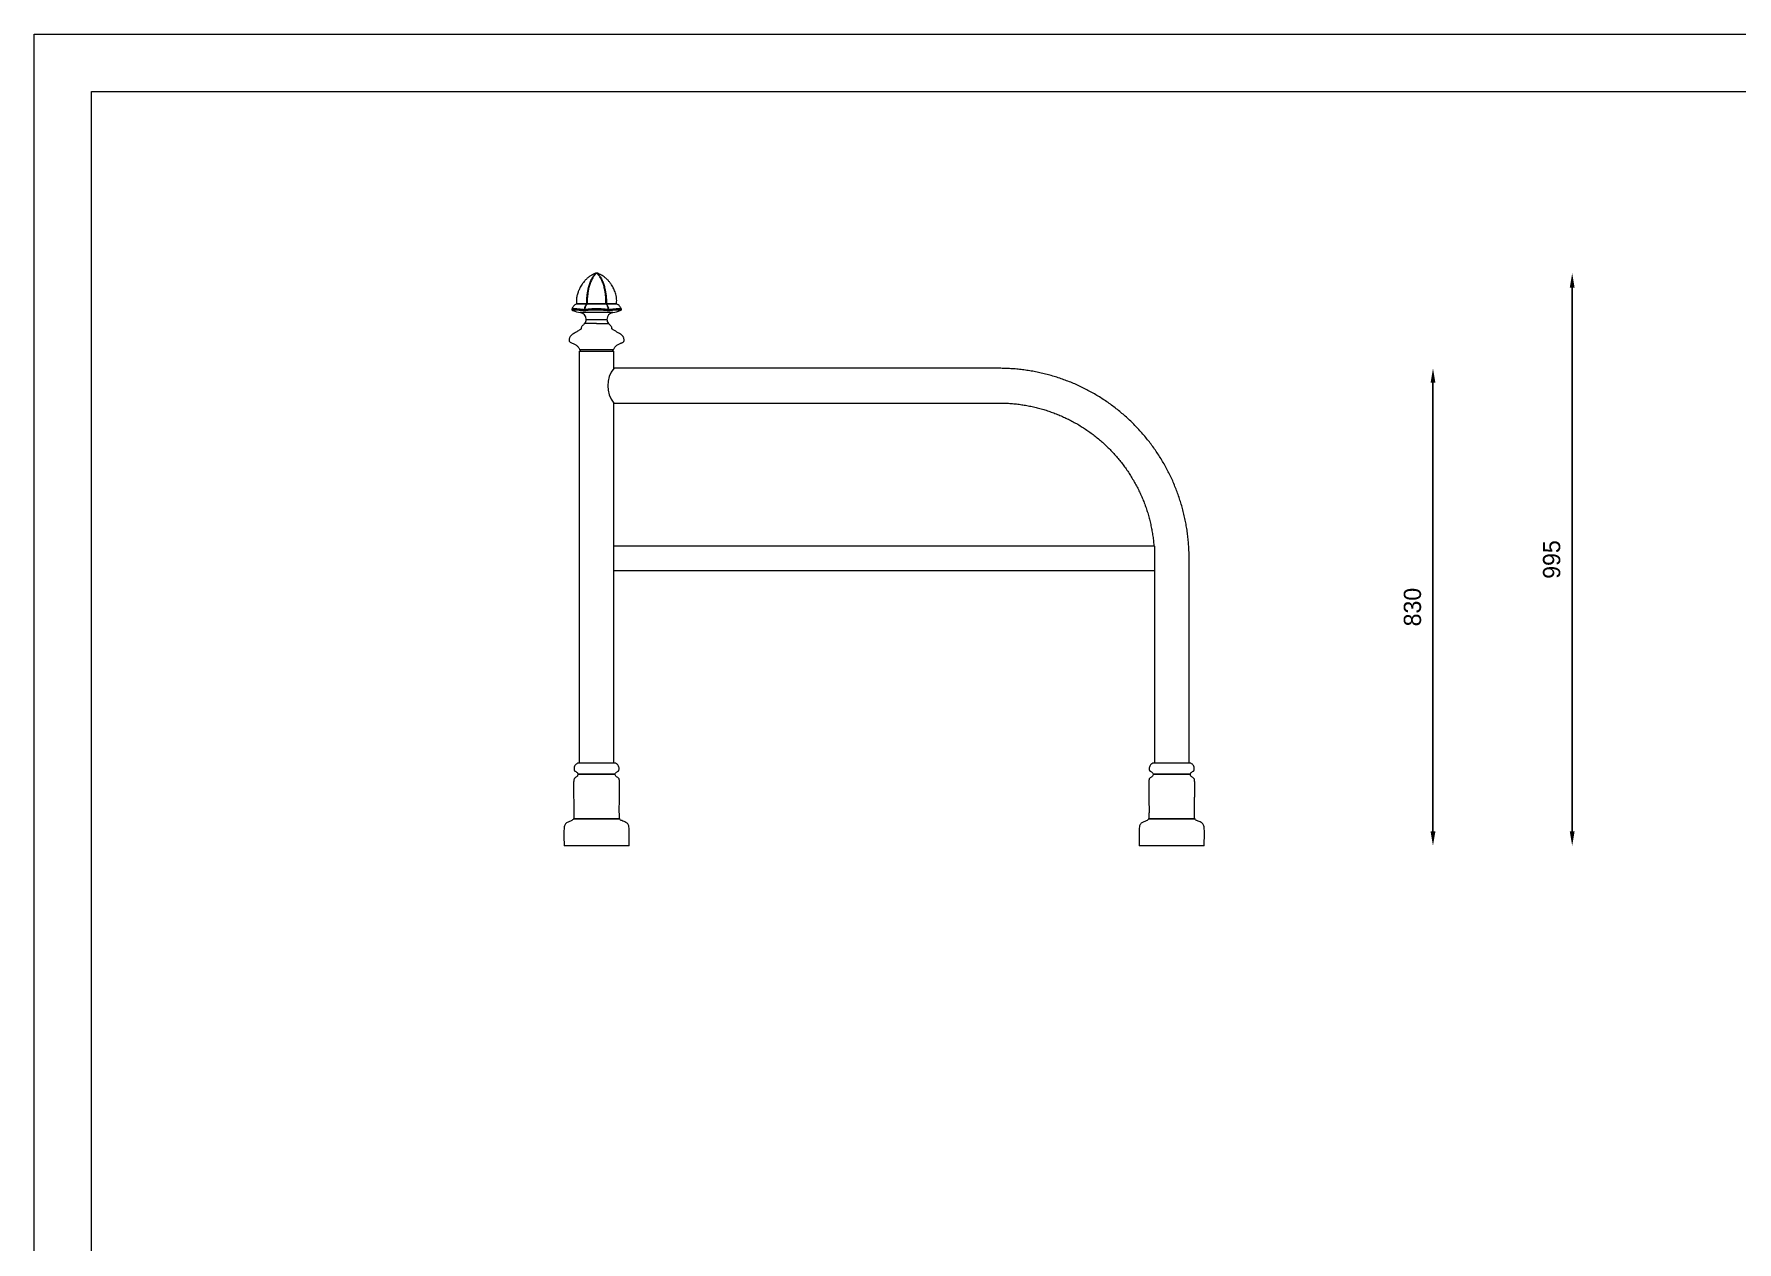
# Model space of a CAD drawing. Header units: millimetres. Extents: x 500 to 6440, y -2006 to 2194.
# Drawn here: x 500 to 3461, y 94 to 2194 of the extents above; entities that cross this region are included whole.
import ezdxf

# ---------------------------------------------------------------- set-up
doc = ezdxf.new("R2010")
doc.units = ezdxf.units.MM
doc.header["$PDSIZE"] = -1
doc.layers.add('tabelka', color=155, linetype='Continuous')
doc.layers.add('WYMIAR', color=96, linetype='Continuous')
doc.dimstyles.new('1-1', dxfattribs={"dimtxt": 30, "dimasz": 25, "dimexe": 6.25, "dimexo": 30, "dimgap": 20.625, "dimtad": 1, "dimdec": 1, "dimtxsty": 'Standard', "dimcen": 0, "dimclrd": 2, "dimclre": 2, "dimclrt": 2, "dimadec": 0, "dimazin": 0, "dimtfac": 1, "dimtdec": 1, "dimtmove": 0, "dimatfit": 3, "dimfxl": 0, "dimarcsym": 0})

# ---------------------------------------------------------------- blocks, each defined once
blk = doc.blocks.new('front')
at = {"color": 7, "linetype": 'Continuous', "lineweight": 15}
for p, q in [((1480.2, -291.7), (1480.2, -291.7)), ((1435.2, -354), (1435.2, -354.1)), ((1443, -345.3), (1443, -345.3)), ((1512.8, -344.1), (1512.7, -344)), ((1521.2, -354.1), (1521.3, -354)), ((1521.3, -354), (1521.2, -354.1)), ((1437, -356.5), (1436.9, -356.4)), ((1478.2, -360), (1449.9, -360)), ((1478.2, -378.9), (1457.7, -378.9)), ((1460.2, -371.8), (1460.2, -372.2)), ((1460.2, -371.8), (1496.2, -371.8)), ((1460.2, -372.2), (1496.2, -372.2)), ((1506.5, -360), (1478.2, -360)), ((1478.2, -378.9), (1498.7, -378.9)), ((1496.2, -372.2), (1496.2, -371.8)), ((1519.5, -356.5), (1519.4, -356.5)), ((1519.4, -356.5), (1519.4, -356.5)), ((1448.1, -427.1), (1448.1, -1143.1)), ((1448.1, -427.1), (1478.2, -427.1)), ((1448.6, -424), (1478.2, -424)), ((1478.2, -424), (1507.8, -424)), ((1478.2, -427.1), (1508.4, -427.1)), ((1508.4, -456.9), (1508.4, -427.1)), ((2178.2, -456.9), (1508.4, -456.9)), ((1508.4, -517.2), (2178.2, -517.2)), ((1508.4, -808.3), (1508.4, -517.2)), ((2448, -765.9), (1508.4, -765.9)), ((2448, -765.9), (2448, -1143.1)), ((2508.3, -1143.1), (2508.3, -787.1)), ((1508.4, -808.3), (2448, -808.3)), ((1508.4, -1143.1), (1508.4, -808.3)), ((1511.2, -1143.5), (1445.2, -1143.5)), ((1510, -1143.1), (1446.4, -1143.1)), ((2511.2, -1143.5), (2445.1, -1143.5)), ((2509.9, -1143.1), (2446.4, -1143.1)), ((1534.7, -1287.1), (1421.7, -1287.1)), ((2534.6, -1287.1), (2421.6, -1287.1))]:
    blk.add_line(p, q, dxfattribs=at)
for p, q in [((1445.8, -1162.5), (1510.6, -1162.7)), ((2445.8, -1162.5), (2510.5, -1162.7)), ((1438, -1240.4), (1518.4, -1240.4)), ((2437.9, -1240.4), (2518.4, -1240.4))]:
    blk.add_line(p, q)
for centre, radius, start, end in [((1476.7, -292.8), 1.2, 90, 111.3017), ((1476.7, -292.8), 1.2, 90.0003, 111.2662), ((1477.2, -290.8), 0.942, 254.5069, 285.493), ((1479.2, -290.8), 0.942, 254.507, 285.4929), ((1479.7, -292.8), 1.2, 68.71, 89.9997), ((1479.7, -292.8), 1.2, 68.6541, 90), ((1457.2, -352.1), 2.93, 264.2657, 275.7343), ((1461.3, -344.3), 0.954, 259.7149, 280.285), ((1461.6, -358.4), 14.3, 88.568, 91.4321), ((1494.8, -358.4), 14.3, 88.568, 91.4321), ((1495.1, -344.3), 0.954, 259.7149, 280.285), ((1499.2, -352.1), 2.93, 264.2657, 275.7343), ((1458.2, -303.2), 57.4, 248.3373, 261.7024), ((1448.2, -371.8), 12, 0, 81.7024), ((1450.2, -372.2), 10, 318.468, 0), ((1508.2, -371.8), 12, 98.2976, 180), ((1506.2, -372.2), 10, 180, 221.532), ((1498.2, -303.2), 57.4, 278.2976, 291.6637), ((1453.3, -422.1), 5, 202.1404, 270), ((1503.2, -422.1), 5, 270, 337.8596), ((1545.2, -487.1), 47.6, 140.7116, 219.294), ((1528.8, -487.1), 36.4, 304.1384, 304.144)]:
    blk.add_arc(centre, radius, start, end, dxfattribs=at)
for points, knots in [([(1476.3, -291.7), (1475.6, -291.9), (1474.2, -292.5), (1472.4, -293.3), (1471.1, -294), (1469.9, -294.7), (1468.5, -295.5), (1466.4, -296.8), (1463.4, -299.1), (1460.1, -302), (1456.7, -305.6), (1454, -309.1), (1451.8, -312.4), (1449.9, -315.6), (1448.4, -318.7), (1447.3, -321.2), (1446.3, -323.6), (1445.4, -326.3), (1444.5, -329.3), (1443.7, -332.8), (1443.3, -336.7), (1443.2, -340.5), (1443.5, -343), (1443.7, -344)], [0, 0, 0, 0, 0.035786, 0.067773, 0.090816, 0.108181, 0.127216, 0.170351, 0.219458, 0.300648, 0.373747, 0.442705, 0.499025, 0.558005, 0.609337, 0.651303, 0.682832, 0.725166, 0.778858, 0.827474, 0.884922, 0.953663, 1, 1, 1, 1]), ([(1461.3, -344.1), (1461.2, -342.1), (1461.1, -337.9), (1461.6, -331.5), (1462.4, -325), (1463.8, -318), (1465.7, -311), (1467.9, -305.2), (1470, -301), (1471.7, -298), (1473.2, -295.7), (1474.4, -294.3), (1475.5, -293), (1476.3, -292.3), (1477, -291.7)], [0, 0, 0, 0, 0.095829, 0.191664, 0.298763, 0.405861, 0.538336, 0.670808, 0.742043, 0.813277, 0.884245, 0.919683, 0.937401, 1, 1, 1, 1]), ([(1477.5, -291.7), (1476.9, -292.3), (1476.2, -293), (1475.1, -294.3), (1474, -295.7), (1472.4, -298), (1470.7, -301), (1468.6, -305.2), (1466.3, -310.9), (1464.4, -318), (1463.1, -325), (1462.3, -331.5), (1461.9, -337.9), (1462, -342.1), (1462, -344.1)], [0, 0, 0, 0, 0.062597, 0.080315, 0.115751, 0.186718, 0.257701, 0.329184, 0.460082, 0.594131, 0.700411, 0.808324, 0.903445, 1, 1, 1, 1]), ([(1477, -291.7), (1476.9, -291.7), (1476.8, -291.7), (1476.7, -291.7), (1476.5, -291.6), (1476.4, -291.6), (1476.3, -291.6), (1476.3, -291.7), (1476.3, -291.7)], [0, 0, 0, 0, 0.115106, 0.313173, 0.459738, 0.645614, 0.901709, 1, 1, 1, 1]), ([(1476.9, -291.6), (1476.9, -291.6), (1476.8, -291.6), (1476.8, -291.6), (1476.7, -291.6), (1476.7, -291.6), (1476.7, -291.6), (1476.7, -291.6)], [0, 0, 0, 0, 0.073872, 0.267833, 0.640612, 0.949254, 1, 1, 1, 1]), ([(1476.7, -291.6), (1476.7, -291.6), (1476.7, -291.6), (1476.8, -291.6), (1476.8, -291.6), (1476.9, -291.6), (1476.9, -291.6), (1477.1, -291.6), (1477.4, -291.6), (1477.7, -291.6), (1477.9, -291.6)], [0, 0, 0, 0, 0.036887, 0.142772, 0.215392, 0.251824, 0.281199, 0.341708, 0.591439, 1, 1, 1, 1]), ([(1477, -291.7), (1477.1, -291.7), (1477.4, -291.6), (1477.7, -291.6), (1477.9, -291.6), (1477.9, -291.6)], [0, 0, 0, 0, 0.503128, 0.992667, 1, 1, 1, 1]), ([(1479, -291.7), (1478.9, -291.7), (1478.8, -291.7), (1478.7, -291.7), (1478.5, -291.6), (1478.2, -291.6), (1478, -291.6), (1477.8, -291.7), (1477.7, -291.7), (1477.5, -291.7), (1477.5, -291.7)], [0, 0, 0, 0, 0.083576, 0.227388, 0.333806, 0.468767, 0.654712, 0.710975, 0.85486, 1, 1, 1, 1]), ([(1477.9, -291.6), (1477.9, -291.6), (1477.8, -291.6), (1477.7, -291.6), (1477.5, -291.7), (1477.5, -291.7)], [0, 0, 0, 0, 0.007333, 0.496871, 1, 1, 1, 1]), ([(1477.9, -291.6), (1477.9, -291.6), (1477.9, -291.6), (1477.9, -291.6), (1477.9, -291.6), (1477.9, -291.6), (1478, -291.6), (1478, -291.6), (1478, -291.6), (1478.1, -291.6), (1478.2, -291.6), (1478.3, -291.6), (1478.4, -291.6), (1478.4, -291.6), (1478.5, -291.6), (1478.5, -291.6), (1478.5, -291.6), (1478.5, -291.6)], [0, 0, 0, 0, 0.059731, 0.179373, 0.261453, 0.317951, 0.367003, 0.391796, 0.416901, 0.433003, 0.506764, 0.557352, 0.582731, 0.603194, 0.645345, 0.819311, 1, 1, 1, 1]), ([(1479, -291.7), (1478.9, -291.7), (1478.7, -291.6), (1478.6, -291.6), (1478.5, -291.6), (1478.5, -291.6)], [0, 0, 0, 0, 0.503128, 0.992667, 1, 1, 1, 1]), ([(1478.5, -291.6), (1478.5, -291.6), (1478.7, -291.6), (1479, -291.6), (1479.3, -291.7), (1479.5, -291.7)], [0, 0, 0, 0, 0.007333, 0.496871, 1, 1, 1, 1]), ([(1478.5, -291.6), (1478.6, -291.6), (1478.8, -291.6), (1479, -291.6), (1479.2, -291.6), (1479.4, -291.6), (1479.4, -291.6), (1479.5, -291.6), (1479.5, -291.6), (1479.6, -291.6), (1479.6, -291.6), (1479.7, -291.6), (1479.7, -291.6), (1479.7, -291.6), (1479.7, -291.6)], [0, 0, 0, 0, 0.228482, 0.407748, 0.530703, 0.615284, 0.699941, 0.71423, 0.721269, 0.751285, 0.788249, 0.893817, 0.96622, 1, 1, 1, 1]), ([(1480.2, -291.7), (1480, -291.7), (1479.5, -291.6), (1479.1, -291.6), (1478.9, -291.6), (1478.9, -291.6)], [0, 0, 0, 0, 0.503128, 0.992667, 1, 1, 1, 1]), ([(1494.5, -344.1), (1494.5, -342.1), (1494.5, -338), (1494.1, -331.6), (1493.4, -325), (1492, -318.1), (1490.1, -311), (1487.9, -305.2), (1485.8, -301), (1484, -298), (1482.4, -295.7), (1481.3, -294.3), (1480.3, -293), (1479.5, -292.3), (1479, -291.7)], [0, 0, 0, 0, 0.095113, 0.191676, 0.297955, 0.405869, 0.53677, 0.670816, 0.741802, 0.813282, 0.884249, 0.919685, 0.937403, 1, 1, 1, 1]), ([(1480.2, -291.7), (1480.2, -291.7), (1480.1, -291.6), (1480.1, -291.6), (1479.9, -291.6), (1479.8, -291.7), (1479.6, -291.7), (1479.5, -291.7), (1479.5, -291.7)], [0, 0, 0, 0, 0.082497, 0.268325, 0.524354, 0.662892, 0.858184, 1, 1, 1, 1]), ([(1479.5, -291.7), (1480.1, -292.3), (1480.9, -293), (1482, -294.3), (1483.2, -295.7), (1484.7, -298), (1486.5, -301), (1488.5, -305.2), (1490.7, -311), (1492.7, -318), (1494, -325), (1494.9, -331.5), (1495.3, -337.9), (1495.2, -342.1), (1495.2, -344.1)], [0, 0, 0, 0, 0.062599, 0.080317, 0.115755, 0.186723, 0.257957, 0.329192, 0.461664, 0.594139, 0.701237, 0.808336, 0.904171, 1, 1, 1, 1]), ([(1482.3, -292.5), (1482.2, -292.5), (1481.5, -292.2), (1480.8, -291.9), (1480.2, -291.7)], [0, 0, 0, 0, 0.06964, 1, 1, 1, 1]), ([(1512.8, -344), (1512.9, -343.1), (1513.2, -340.8), (1513.2, -337.1), (1512.7, -332.6), (1511.7, -328.3), (1509.9, -322.8), (1507.3, -316.8), (1503.9, -311.1), (1500.5, -306.6), (1497.1, -302.8), (1493.5, -299.5), (1489.9, -296.8), (1487.3, -295.1), (1485.5, -294.1), (1484.1, -293.4), (1482.3, -292.5), (1480.9, -292), (1480.2, -291.7)], [0, 0, 0, 0, 0.041071, 0.108162, 0.166673, 0.24254, 0.307981, 0.42602, 0.536191, 0.607214, 0.681551, 0.765431, 0.83229, 0.888967, 0.907073, 0.93018, 0.962803, 1, 1, 1, 1]), ([(1435.1, -354.1), (1435.1, -354.1), (1435, -354.3), (1435, -354.8), (1435.3, -355.3), (1435.5, -355.7), (1435.9, -356), (1436.4, -356.2), (1436.8, -356.4), (1436.9, -356.4)], [0, 0, 0, 0, 0.027671, 0.153569, 0.2778555, 0.3980826, 0.5657077, 0.8360037, 1, 1, 1, 1]), ([(1443.1, -345.2), (1442.2, -345.7), (1440.4, -346.6), (1438.1, -348.7), (1436.3, -351.2), (1435.5, -353.2), (1435.1, -354.1)], [0, 0, 0, 0, 0.250371, 0.498624, 0.747701, 1, 1, 1, 1]), ([(1456.9, -355), (1455.3, -354.8), (1452.1, -354.4), (1447.7, -354), (1443.7, -353.6), (1440.3, -353.5), (1438.4, -353.5), (1436.9, -353.5), (1435.9, -353.7), (1435.1, -353.9), (1435.2, -354), (1435.2, -354)], [0, 0, 0, 0, 0.138039, 0.276086, 0.419287, 0.56249, 0.70441, 0.727697, 0.859906, 0.992114, 1, 1, 1, 1]), ([(1436.9, -356.4), (1436.5, -356.3), (1435.7, -355.9), (1435.7, -355.5), (1436.5, -355.1), (1438.2, -355), (1440, -355), (1442.1, -355), (1444.3, -355.2), (1448.1, -355.5), (1452.6, -355.9), (1455.9, -356.3), (1457.6, -356.5)], [0, 0, 0, 0, 0.099059, 0.215673, 0.325136, 0.438396, 0.548298, 0.565393, 0.666301, 0.770154, 0.882971, 1, 1, 1, 1]), ([(1443.6, -344.1), (1443.6, -344.1), (1443.7, -344.2), (1443.6, -344.5), (1443.4, -344.9), (1443.2, -345.1), (1443.1, -345.2), (1443, -345.2), (1443, -345.2)], [0, 0, 0, 0, 0.039527, 0.358372, 0.607294, 0.814739, 0.989812, 1, 1, 1, 1]), ([(1461.1, -345.3), (1460.2, -345.3), (1458.5, -345.3), (1455.6, -345.3), (1452.5, -345.3), (1449.8, -345.3), (1447.5, -345.2), (1446, -345.2), (1444.7, -345.2), (1443.6, -345.2), (1443, -345.3), (1443, -345.3), (1443, -345.3)], [0, 0, 0, 0, 0.091194, 0.183933, 0.307828, 0.435818, 0.539434, 0.645192, 0.709499, 0.829464, 0.952873, 1, 1, 1, 1]), ([(1443.4, -341.1), (1443.4, -341.2), (1443.4, -342.2), (1443.5, -343.1), (1443.7, -344)], [0, 0, 0, 0, 0.068608, 1, 1, 1, 1]), ([(1443.7, -344), (1443.7, -344), (1443.7, -344), (1444.3, -344), (1445.3, -344.1), (1446.6, -344.1), (1448.1, -344.1), (1450.2, -344), (1452.9, -344), (1455.8, -344.1), (1458.6, -344.1), (1460.4, -344.1), (1461.3, -344.1)], [0, 0, 0, 0, 0.063322, 0.181151, 0.302359, 0.365617, 0.467525, 0.571429, 0.693064, 0.818642, 0.908559, 1, 1, 1, 1]), ([(1456.9, -355), (1456.9, -354.8), (1457.1, -353.6), (1457.6, -351.6), (1458.4, -349.3), (1459.4, -347.3), (1460.3, -346.1), (1460.9, -345.5), (1461.1, -345.3), (1461.1, -345.3)], [0, 0, 0, 0, 0.057265, 0.279824, 0.502383, 0.706043, 0.909707, 0.96777, 1, 1, 1, 1]), ([(1457.6, -356.5), (1457.6, -356.5), (1457.5, -356.5), (1457.3, -356.3), (1457.1, -356), (1457, -355.7), (1456.9, -355.4), (1456.9, -355.1), (1456.9, -355), (1456.9, -355)], [0, 0, 0, 0, 0.012458, 0.257519, 0.505077, 0.565082, 0.778774, 0.986348, 1, 1, 1, 1]), ([(1457.5, -355), (1457.5, -355), (1457.5, -355.1), (1457.4, -355.4), (1457.4, -355.7), (1457.5, -356), (1457.5, -356.3), (1457.6, -356.5), (1457.6, -356.5), (1457.6, -356.5)], [0, 0, 0, 0, 0.013652, 0.221226, 0.434918, 0.494923, 0.742481, 0.987542, 1, 1, 1, 1]), ([(1461.5, -345.3), (1461.4, -345.3), (1460.9, -345.9), (1460.1, -347.1), (1459, -349.1), (1458.2, -351.6), (1457.7, -353.6), (1457.5, -354.8), (1457.5, -355)], [0, 0, 0, 0, 0.032238, 0.26487, 0.497491, 0.720106, 0.94272, 1, 1, 1, 1]), ([(1498.9, -355), (1497.7, -354.8), (1495.3, -354.4), (1490.8, -354), (1486, -353.6), (1480.8, -353.5), (1477.1, -353.5), (1473.5, -353.5), (1470, -353.7), (1465.4, -354), (1461.2, -354.4), (1458.7, -354.8), (1457.5, -355)], [0, 0, 0, 0, 0.108904, 0.217814, 0.33079, 0.443768, 0.555733, 0.574105, 0.67841, 0.782713, 0.891359, 1, 1, 1, 1]), ([(1457.6, -356.5), (1458.9, -356.3), (1461.4, -355.9), (1465.8, -355.4), (1470.7, -355.1), (1475.7, -355), (1479.3, -355), (1482.8, -355), (1486.1, -355.2), (1490.7, -355.5), (1495, -355.9), (1497.5, -356.3), (1498.8, -356.5)], [0, 0, 0, 0, 0.113165, 0.2262, 0.336073, 0.445949, 0.554392, 0.571259, 0.672276, 0.773291, 0.88658, 1, 1, 1, 1]), ([(1461.1, -345.3), (1461.2, -345.2), (1461.2, -345.1), (1461.2, -344.8), (1461.3, -344.4), (1461.3, -344.2), (1461.3, -344.1)], [0, 0, 0, 0, 0.2237346, 0.5516971, 0.8302694, 1, 1, 1, 1]), ([(1462, -344.1), (1462, -344.2), (1462, -344.4), (1461.9, -344.8), (1461.7, -345.1), (1461.5, -345.2), (1461.5, -345.3)], [0, 0, 0, 0, 0.169729, 0.448301, 0.776262, 1, 1, 1, 1]), ([(1494.9, -345.3), (1494.4, -345.3), (1493.2, -345.3), (1490.8, -345.3), (1487.9, -345.3), (1484.6, -345.3), (1481.3, -345.2), (1478, -345.2), (1474.5, -345.2), (1470.9, -345.3), (1467.6, -345.3), (1464.3, -345.3), (1462.5, -345.3), (1461.5, -345.3)], [0, 0, 0, 0, 0.071289, 0.142573, 0.240184, 0.337808, 0.418948, 0.500101, 0.596645, 0.693161, 0.786946, 0.880725, 1, 1, 1, 1]), ([(1462, -344.1), (1463, -344.1), (1464.7, -344.1), (1467.9, -344), (1471.2, -344), (1474.6, -344), (1478, -344.1), (1481.2, -344.1), (1484.4, -344), (1487.6, -344), (1490.4, -344.1), (1492.7, -344.1), (1493.9, -344.1), (1494.5, -344.1)], [0, 0, 0, 0, 0.119695, 0.21331, 0.306933, 0.4034, 0.4999, 0.581033, 0.66215, 0.759598, 0.857028, 0.92851, 1, 1, 1, 1]), ([(1494.9, -345.3), (1494.9, -345.2), (1494.7, -345.1), (1494.5, -344.8), (1494.5, -344.4), (1494.5, -344.2), (1494.5, -344.1)], [0, 0, 0, 0, 0.223735, 0.551697, 0.830269, 1, 1, 1, 1]), ([(1498.9, -355), (1498.9, -354.8), (1498.7, -353.6), (1498.3, -351.6), (1497.5, -349.3), (1496.5, -347.3), (1495.7, -346.1), (1495.2, -345.5), (1495, -345.3), (1494.9, -345.3)], [0, 0, 0, 0, 0.057265, 0.279824, 0.502383, 0.706043, 0.909707, 0.96777, 1, 1, 1, 1]), ([(1495.2, -344.1), (1496.1, -344.1), (1498.1, -344.1), (1501.1, -344.1), (1504.1, -344), (1506.8, -344), (1508.7, -344.1), (1510.2, -344.1), (1511.4, -344.1), (1512.3, -344), (1512.8, -344), (1512.8, -344), (1512.8, -344)], [0, 0, 0, 0, 0.09282, 0.209879, 0.330519, 0.447804, 0.568452, 0.631419, 0.732857, 0.836281, 0.957356, 1, 1, 1, 1]), ([(1495.2, -344.1), (1495.2, -344.2), (1495.2, -344.4), (1495.2, -344.8), (1495.2, -345.1), (1495.3, -345.2), (1495.3, -345.3)], [0, 0, 0, 0, 0.169729, 0.448301, 0.776262, 1, 1, 1, 1]), ([(1513.5, -345.3), (1513.5, -345.3), (1513.5, -345.3), (1513.5, -345.3), (1513, -345.3), (1512, -345.2), (1510.8, -345.2), (1509.3, -345.2), (1507.4, -345.2), (1504.6, -345.3), (1501.5, -345.3), (1498.3, -345.3), (1496.2, -345.3), (1495.3, -345.3)], [0, 0, 0, 0, 0.0165746, 0.0336278, 0.1595152, 0.2614287, 0.3654488, 0.4286993, 0.5466924, 0.6680743, 0.7858446, 0.9072518, 1, 1, 1, 1]), ([(1495.3, -345.3), (1495.4, -345.3), (1495.9, -345.9), (1496.8, -347.1), (1498, -349.1), (1498.8, -351.6), (1499.3, -353.6), (1499.5, -354.8), (1499.5, -355)], [0, 0, 0, 0, 0.032238, 0.26487, 0.497491, 0.720106, 0.94272, 1, 1, 1, 1]), ([(1498.8, -356.5), (1498.8, -356.5), (1498.8, -356.5), (1498.9, -356.3), (1499, -356), (1499, -355.7), (1499, -355.4), (1499, -355.1), (1498.9, -355), (1498.9, -355)], [0, 0, 0, 0, 0.012458, 0.257519, 0.505077, 0.565082, 0.778774, 0.986348, 1, 1, 1, 1]), ([(1499.5, -355), (1499.5, -355), (1499.5, -355.1), (1499.5, -355.4), (1499.4, -355.7), (1499.3, -356), (1499.1, -356.3), (1498.9, -356.5), (1498.8, -356.5), (1498.8, -356.5)], [0, 0, 0, 0, 0.0136521, 0.2212257, 0.4349185, 0.4949227, 0.7424808, 0.9875419, 1, 1, 1, 1]), ([(1498.8, -356.5), (1500.4, -356.3), (1503.8, -355.9), (1508.3, -355.5), (1512.4, -355.1), (1515.7, -355), (1517.5, -355), (1518.9, -355), (1520, -355.2), (1520.7, -355.5), (1520.7, -355.9), (1519.9, -356.3), (1519.5, -356.5)], [0, 0, 0, 0, 0.1125, 0.228893, 0.338147, 0.451191, 0.560884, 0.577946, 0.678662, 0.782317, 0.894919, 1, 1, 1, 1]), ([(1521.3, -354), (1521.3, -354), (1521.3, -353.8), (1520.5, -353.6), (1518.8, -353.5), (1516.9, -353.5), (1514.8, -353.5), (1512.5, -353.7), (1508.7, -354), (1504.3, -354.4), (1501.1, -354.8), (1499.5, -355)], [0, 0, 0, 0, 0.008553, 0.149359, 0.294963, 0.436875, 0.460161, 0.590486, 0.724578, 0.860126, 1, 1, 1, 1]), ([(1512.8, -344.1), (1512.9, -343.4), (1513, -342.6), (1513, -341.8), (1513, -341.7)], [0, 0, 0, 0, 0.817626, 1, 1, 1, 1]), ([(1513.5, -345.2), (1513.4, -345.2), (1513.3, -345.2), (1513.1, -345), (1512.9, -344.7), (1512.8, -344.3), (1512.8, -344.1), (1512.8, -344.1)], [0, 0, 0, 0, 0.0609367, 0.2869593, 0.5489867, 0.8441301, 1, 1, 1, 1]), ([(1521.3, -354.1), (1520.9, -353.2), (1520.2, -351.2), (1518.3, -348.7), (1516.1, -346.6), (1514.2, -345.7), (1513.3, -345.2)], [0, 0, 0, 0, 0.252299, 0.501376, 0.749629, 1, 1, 1, 1]), ([(1519.5, -356.4), (1519.6, -356.4), (1520.1, -356.2), (1520.5, -355.9), (1521, -355.6), (1521.3, -355.1), (1521.5, -354.5), (1521.3, -354.2), (1521.3, -354.1)], [0, 0, 0, 0, 0.172196, 0.432735, 0.656433, 0.791453, 0.920767, 1, 1, 1, 1]), ([(1457.7, -378.8), (1457.5, -379), (1456.8, -379.9), (1455.5, -381.1), (1453.9, -382.6), (1452.7, -384), (1451.6, -385.4), (1451.4, -386.8), (1451.5, -387.7), (1451.5, -388.4), (1450.9, -388.9), (1450.1, -389.3), (1447.7, -390.7), (1444, -393.3), (1439.4, -395.9), (1435.7, -398.1), (1433.3, -400.3), (1431.6, -402.5), (1430.8, -404.7), (1430.5, -406.4), (1430.5, -407.8), (1430.4, -409.1), (1430.9, -410.6), (1432.5, -411.7), (1434.7, -412.8), (1438, -413.8), (1442, -415.8), (1445.1, -418.5), (1447.1, -421.1), (1448.2, -422.8), (1448.5, -423.8), (1448.6, -424)], [0, 0, 0, 0, 0.009544, 0.050943, 0.078557, 0.106104, 0.133545, 0.156632, 0.165822, 0.174806, 0.186254, 0.197996, 0.216161, 0.308708, 0.401412, 0.44987, 0.498269, 0.547057, 0.574328, 0.601782, 0.620538, 0.639352, 0.657274, 0.688422, 0.719293, 0.767966, 0.841312, 0.915379, 0.952363, 0.988607, 1, 1, 1, 1]), ([(1507.8, -424), (1507.9, -423.8), (1508.3, -422.8), (1509.3, -421.1), (1511.3, -418.5), (1514.5, -415.7), (1518.1, -414), (1521, -413), (1522.8, -412.3), (1524.3, -411.4), (1525.5, -410.4), (1526, -409.1), (1526, -407.8), (1525.9, -406.4), (1525.7, -404.7), (1524.9, -402.6), (1523.2, -400.4), (1520.9, -398.3), (1518.3, -396.6), (1515, -394.8), (1511.4, -392.5), (1508.2, -390.4), (1506.2, -389.2), (1505.4, -388.8), (1504.8, -388.3), (1505, -387.5), (1505, -386.6), (1504.8, -385.3), (1503.7, -384), (1502.5, -382.6), (1500.9, -381.1), (1499.6, -379.9), (1498.9, -379), (1498.8, -378.8)], [0, 0, 0, 0, 0.011231, 0.047471, 0.084451, 0.158509, 0.231847, 0.262794, 0.293753, 0.318053, 0.342609, 0.360529, 0.37934, 0.398095, 0.425545, 0.452813, 0.499395, 0.545621, 0.591835, 0.638265, 0.710974, 0.783696, 0.806897, 0.816061, 0.825097, 0.836584, 0.848176, 0.866362, 0.8938, 0.921344, 0.948955, 0.99035, 1, 1, 1, 1]), ([(2508.3, -787.1), (2508.3, -785.2), (2508.3, -779.9), (2508, -771.2), (2507.3, -761), (2506.4, -750.9), (2505.1, -740.7), (2503.5, -730.6), (2501.6, -720.6), (2499.4, -710.6), (2496.9, -700.7), (2494, -690.9), (2490.9, -681.2), (2487.5, -671.6), (2483.8, -662.1), (2479.8, -652.7), (2475.5, -643.4), (2470.9, -634.3), (2466, -625.3), (2460.9, -616.5), (2455.5, -607.8), (2449.8, -599.3), (2443.8, -591), (2437.7, -582.9), (2431.2, -575), (2424.5, -567.2), (2417.6, -559.7), (2410.5, -552.4), (2403.1, -545.3), (2395.5, -538.5), (2387.7, -531.9), (2379.7, -525.5), (2371.6, -519.4), (2363.2, -513.6), (2354.6, -508), (2345.9, -502.7), (2337, -497.6), (2328, -492.8), (2318.8, -488.3), (2309.5, -484.1), (2300.1, -480.2), (2290.6, -476.6), (2280.9, -473.3), (2271.2, -470.2), (2261.3, -467.5), (2251.4, -465.1), (2241.4, -463), (2231.3, -461.2), (2221.2, -459.7), (2211.1, -458.5), (2200.9, -457.6), (2190.9, -457.1), (2183.3, -456.9), (2179.1, -456.9), (2178.2, -456.9)], [0, 0, 0, 0, 0.010871, 0.030563, 0.050256, 0.069948, 0.089641, 0.109333, 0.129026, 0.148718, 0.168411, 0.188103, 0.207796, 0.227488, 0.247181, 0.266873, 0.286566, 0.306258, 0.325951, 0.345643, 0.365336, 0.385028, 0.404721, 0.424413, 0.444106, 0.463798, 0.483491, 0.503183, 0.522876, 0.542568, 0.56226, 0.581953, 0.601645, 0.621338, 0.64103, 0.660723, 0.680415, 0.700107, 0.7198, 0.739492, 0.759185, 0.778877, 0.798569, 0.818262, 0.837954, 0.857647, 0.877339, 0.897031, 0.916724, 0.936416, 0.956108, 0.975801, 0.994457, 1, 1, 1, 1]), ([(2178.2, -517.2), (2179.7, -517.2), (2184.3, -517.3), (2192, -517.5), (2201.2, -518.2), (2210.4, -519.1), (2219.5, -520.4), (2228.6, -521.9), (2237.7, -523.8), (2246.7, -526), (2255.5, -528.5), (2264.3, -531.3), (2273, -534.4), (2281.6, -537.8), (2290.1, -541.5), (2298.4, -545.4), (2306.6, -549.7), (2314.7, -554.2), (2322.6, -559), (2330.3, -564.1), (2337.8, -569.4), (2345.2, -575), (2352.3, -580.9), (2359.3, -587), (2366, -593.3), (2372.5, -599.8), (2378.8, -606.6), (2384.9, -613.5), (2390.7, -620.7), (2396.3, -628.1), (2401.6, -635.6), (2406.6, -643.4), (2411.4, -651.3), (2415.9, -659.3), (2420.1, -667.5), (2424.1, -675.9), (2427.7, -684.4), (2431.1, -693), (2434.2, -701.7), (2437, -710.5), (2439.4, -719.4), (2441.6, -728.3), (2443.4, -737.4), (2445, -746.5), (2446.2, -755.6), (2446.9, -762.1), (2447.1, -765.5), (2448, -766.2)], [0, 0, 0, 0, 0.011444, 0.034373, 0.057304, 0.080234, 0.103164, 0.126094, 0.149024, 0.171954, 0.194884, 0.217815, 0.240745, 0.263675, 0.286605, 0.309535, 0.332465, 0.355395, 0.378325, 0.401255, 0.424185, 0.447116, 0.470046, 0.492976, 0.515906, 0.538836, 0.561766, 0.584696, 0.607626, 0.630556, 0.653486, 0.676416, 0.699346, 0.722275, 0.745205, 0.768135, 0.791065, 0.813995, 0.836925, 0.859855, 0.882785, 0.905715, 0.928645, 0.951575, 0.974504, 0.997434, 1, 1, 1, 1]), ([(1445.2, -1143.5), (1444.2, -1144.1), (1442.4, -1145.1), (1440.5, -1147.5), (1439.3, -1150.1), (1438.9, -1152.7), (1439.1, -1154.8), (1439.6, -1156.2), (1440.3, -1157.1), (1441.3, -1157.7), (1442.7, -1158.4), (1444.3, -1159.3), (1445.5, -1160.8), (1446, -1162.8), (1445.4, -1165), (1444.2, -1166.8), (1442.5, -1168), (1440.7, -1168.5), (1439.5, -1169.8), (1438.9, -1171.4), (1438.5, -1173.6), (1438.3, -1176.5), (1438.1, -1180.1), (1438.1, -1184.4), (1438.1, -1189.4), (1438.2, -1194.9), (1438.3, -1200.8), (1438.4, -1206.8), (1438.6, -1212.8), (1438.7, -1218.3), (1438.7, -1223.3), (1438.7, -1227.4), (1438.7, -1230.7), (1438.5, -1233.1), (1438.5, -1235.2), (1438.7, -1237.3), (1438.5, -1239.4), (1437.5, -1241.5), (1435.3, -1243), (1432.6, -1244.1), (1429.9, -1245.2), (1427.3, -1246.3), (1425, -1247.7), (1423.2, -1249.8), (1422.2, -1252.7), (1421.7, -1256.3), (1421.5, -1260.3), (1421.5, -1264.6), (1421.5, -1269.3), (1421.5, -1274.5), (1421.6, -1280.5), (1421.7, -1284.8), (1421.7, -1287.1)], [0, 0, 0, 0, 0.020833, 0.039238, 0.056064, 0.07317, 0.087662, 0.095391, 0.101511, 0.107163, 0.118825, 0.130108, 0.140341, 0.153956, 0.167443, 0.181018, 0.193859, 0.205375, 0.215526, 0.225779, 0.236565, 0.257872, 0.278798, 0.305128, 0.337294, 0.372099, 0.40923, 0.447186, 0.484467, 0.519573, 0.551002, 0.577257, 0.597302, 0.611096, 0.622888, 0.636703, 0.649956, 0.662879, 0.678785, 0.697463, 0.717204, 0.73392, 0.7503, 0.765942, 0.784073, 0.807903, 0.83312, 0.859593, 0.888188, 0.920238, 0.957068, 1, 1, 1, 1]), ([(1446.4, -1143.1), (1446.2, -1143.1), (1445.8, -1143.2), (1445.4, -1143.4), (1445.2, -1143.5)], [0, 0, 0, 0, 0.465255, 1, 1, 1, 1]), ([(1511.2, -1143.5), (1511, -1143.4), (1510.6, -1143.2), (1510.1, -1143.1), (1510, -1143.1)], [0, 0, 0, 0, 0.654623, 1, 1, 1, 1]), ([(1534.7, -1287.1), (1534.7, -1284.8), (1534.8, -1280.5), (1534.9, -1274.5), (1534.9, -1269.3), (1535, -1264.6), (1534.9, -1260.3), (1534.7, -1256.3), (1534.3, -1252.7), (1533.2, -1249.8), (1531.4, -1247.7), (1528.9, -1246.2), (1525.7, -1244.8), (1522.6, -1243.6), (1520.1, -1242.4), (1518.7, -1241), (1517.9, -1239.2), (1517.7, -1237.1), (1517.9, -1234.7), (1517.8, -1232.2), (1517.7, -1229.3), (1517.7, -1225.6), (1517.7, -1220.2), (1517.8, -1213.4), (1518, -1205.3), (1518.2, -1197.2), (1518.3, -1190.1), (1518.3, -1184.4), (1518.3, -1180.1), (1518.1, -1176.5), (1518, -1173.6), (1517.6, -1171.4), (1516.9, -1169.8), (1515.7, -1168.5), (1513.9, -1168), (1512.2, -1166.8), (1511, -1165), (1510.4, -1162.8), (1510.9, -1160.8), (1512.2, -1159.3), (1513.7, -1158.4), (1515.1, -1157.7), (1516.2, -1157.1), (1516.8, -1156.2), (1517.3, -1154.8), (1517.5, -1152.7), (1517.1, -1150.1), (1516, -1147.5), (1514, -1145.1), (1512.2, -1144.1), (1511.2, -1143.5)], [0, 0, 0, 0, 0.042929, 0.079756, 0.111804, 0.140398, 0.166868, 0.192084, 0.215912, 0.234042, 0.249683, 0.266062, 0.28783, 0.314569, 0.328591, 0.340043, 0.350098, 0.364431, 0.37938, 0.394789, 0.411025, 0.43447, 0.464197, 0.511029, 0.562329, 0.614196, 0.662729, 0.694893, 0.721221, 0.742146, 0.763452, 0.774236, 0.784489, 0.794639, 0.806155, 0.818994, 0.832569, 0.846055, 0.859668, 0.869901, 0.881183, 0.892844, 0.898496, 0.904616, 0.912344, 0.926835, 0.94394, 0.960765, 0.979168, 1, 1, 1, 1]), ([(2445.1, -1143.5), (2444.1, -1144.1), (2442.3, -1145.1), (2440.4, -1147.5), (2439.3, -1150.1), (2438.8, -1152.7), (2439, -1154.8), (2439.5, -1156.2), (2440.2, -1157.1), (2441.3, -1157.7), (2442.7, -1158.4), (2444.2, -1159.3), (2445.5, -1160.8), (2445.9, -1162.8), (2445.4, -1165), (2444.1, -1166.8), (2442.5, -1168), (2440.7, -1168.5), (2439.4, -1169.8), (2438.8, -1171.4), (2438.4, -1173.6), (2438.3, -1176.5), (2438.1, -1180.1), (2438, -1184.4), (2438.1, -1189.4), (2438.1, -1194.9), (2438.3, -1200.8), (2438.4, -1206.8), (2438.5, -1212.8), (2438.6, -1218.3), (2438.7, -1223.3), (2438.7, -1227.4), (2438.6, -1230.7), (2438.4, -1233.1), (2438.5, -1235.2), (2438.6, -1237.3), (2438.5, -1239.4), (2437.4, -1241.5), (2435.2, -1243), (2432.5, -1244.1), (2429.8, -1245.2), (2427.2, -1246.3), (2425, -1247.7), (2423.2, -1249.8), (2422.1, -1252.7), (2421.7, -1256.3), (2421.5, -1260.3), (2421.4, -1264.6), (2421.4, -1269.3), (2421.5, -1274.5), (2421.6, -1280.5), (2421.6, -1284.8), (2421.6, -1287.1)], [0, 0, 0, 0, 0.020833, 0.039238, 0.056064, 0.07317, 0.087662, 0.095391, 0.101511, 0.107163, 0.118825, 0.130108, 0.140341, 0.153956, 0.167443, 0.181018, 0.193859, 0.205375, 0.215526, 0.225779, 0.236565, 0.257872, 0.278798, 0.305128, 0.337294, 0.372099, 0.40923, 0.447186, 0.484467, 0.519573, 0.551002, 0.577257, 0.597302, 0.611096, 0.622888, 0.636703, 0.649956, 0.662879, 0.678785, 0.697463, 0.717204, 0.73392, 0.7503, 0.765942, 0.784073, 0.807903, 0.83312, 0.859593, 0.888188, 0.920238, 0.957068, 1, 1, 1, 1]), ([(2446.4, -1143.1), (2446.2, -1143.1), (2445.8, -1143.2), (2445.3, -1143.4), (2445.1, -1143.5)], [0, 0, 0, 0, 0.4652553, 1, 1, 1, 1]), ([(2511.2, -1143.5), (2510.9, -1143.4), (2510.5, -1143.2), (2510.1, -1143.1), (2509.9, -1143.1)], [0, 0, 0, 0, 0.6546232, 1, 1, 1, 1]), ([(2534.6, -1287.1), (2534.7, -1284.8), (2534.7, -1280.5), (2534.8, -1274.5), (2534.9, -1269.3), (2534.9, -1264.6), (2534.8, -1260.3), (2534.6, -1256.3), (2534.2, -1252.7), (2533.1, -1249.8), (2531.3, -1247.7), (2528.9, -1246.2), (2525.6, -1244.8), (2522.5, -1243.6), (2520, -1242.4), (2518.6, -1241), (2517.8, -1239.2), (2517.7, -1237.1), (2517.9, -1234.7), (2517.8, -1232.2), (2517.6, -1229.3), (2517.6, -1225.6), (2517.6, -1220.2), (2517.8, -1213.4), (2517.9, -1205.3), (2518.1, -1197.2), (2518.2, -1190.1), (2518.3, -1184.4), (2518.2, -1180.1), (2518, -1176.5), (2517.9, -1173.6), (2517.5, -1171.4), (2516.8, -1169.8), (2515.6, -1168.5), (2513.8, -1168), (2512.1, -1166.8), (2510.9, -1165), (2510.4, -1162.8), (2510.8, -1160.8), (2512.1, -1159.3), (2513.6, -1158.4), (2515, -1157.7), (2516.1, -1157.1), (2516.8, -1156.2), (2517.3, -1154.8), (2517.5, -1152.7), (2517, -1150.1), (2515.9, -1147.5), (2514, -1145.1), (2512.1, -1144.1), (2511.2, -1143.5)], [0, 0, 0, 0, 0.042929, 0.079756, 0.111804, 0.140398, 0.166868, 0.192084, 0.215912, 0.234042, 0.249683, 0.266062, 0.28783, 0.314569, 0.328591, 0.340043, 0.350098, 0.364431, 0.37938, 0.394789, 0.411025, 0.43447, 0.464197, 0.511029, 0.562329, 0.614196, 0.662729, 0.694893, 0.721221, 0.742146, 0.763452, 0.774236, 0.784489, 0.794639, 0.806155, 0.818994, 0.832569, 0.846055, 0.859668, 0.869901, 0.881183, 0.892844, 0.898496, 0.904616, 0.912344, 0.926835, 0.94394, 0.960765, 0.979168, 1, 1, 1, 1])]:
    blk.add_open_spline(points, degree=3, knots=knots, dxfattribs=at)
blk = doc.blocks.new('*D13')
at = {"layer": 'Defpoints', "color": 0}
for p in [(2108.6, 1613), (2932.3, 1613), (2478.1, 782.9)]:
    blk.add_point(p, dxfattribs=at)
at = {"layer": 'WYMIAR', "color": 2, "lineweight": -2}
blk.add_line((2932.3, 807.9), (2932.3, 1588), dxfattribs=at)
at = {"layer": 'WYMIAR', "color": 2}
for points in [[(2928.1, 1588), (2936.5, 1588), (2932.3, 1613)], [(2928.1, 807.9), (2936.5, 807.9), (2932.3, 782.9)]]:
    blk.add_solid(points, dxfattribs=at)
at = {"layer": 'WYMIAR', "color": 2, "insert": (2896.7, 1197.9), "char_height": 30, "attachment_point": 5, "rotation": 90}
blk.add_mtext('830', dxfattribs=at)
blk = doc.blocks.new('*D14')
at = {"layer": 'Defpoints', "color": 0}
for p in [(1478.5, 1778.3), (2479.1, 782.9), (3174.3, 782.9)]:
    blk.add_point(p, dxfattribs=at)
at = {"layer": 'WYMIAR', "color": 2, "lineweight": -2}
blk.add_line((3174.3, 1753.3), (3174.3, 807.9), dxfattribs=at)
at = {"layer": 'WYMIAR', "color": 2}
for points in [[(3170.1, 1753.3), (3178.5, 1753.3), (3174.3, 1778.3)], [(3170.1, 807.9), (3178.5, 807.9), (3174.3, 782.9)]]:
    blk.add_solid(points, dxfattribs=at)
at = {"layer": 'WYMIAR', "color": 2, "insert": (3138.7, 1280.6), "char_height": 30, "attachment_point": 5, "rotation": 90}
blk.add_mtext('995', dxfattribs=at)

msp = doc.modelspace()

# ---------------------------------------------------------------- linework, layer by layer
at = {"layer": 'tabelka', "lineweight": 5}
for points in [[(500.24, 2194.17), (6440.24, 2194.17), (6440.24, -2005.83), (500.24, -2005.83)], [(600.24, 2094.17), (6340.24, 2094.17), (6340.24, -1905.83), (600.24, -1905.83)]]:
    msp.add_lwpolyline(points, close=True, dxfattribs=at)

# ---------------------------------------------------------------- block references
msp.add_blockref('front', (0, 2069.92))

# ---------------------------------------------------------------- dimensions: what is measured, and where the dimension line sits
at = {"layer": 'WYMIAR'}
for base, p1, p2, text, picture, middle in [((3174.3, 782.86), (1478.46, 1778.35), (2479.15, 782.86), '995', '*D14', (3138.68, 1280.6)), ((2932.31, 1613.01), (2478.15, 782.86), (2108.58, 1613.01), '830', '*D13', (2896.69, 1197.93))]:
    dim = msp.add_linear_dim(base=base, p1=p1, p2=p2, angle=90, text=text, dimstyle='1-1', override={"dimse1": 1, "dimse2": 1}, dxfattribs=at)
    dim.commit()
    dim.dimension.update_dxf_attribs({"geometry": picture, "text_midpoint": middle})

doc.saveas('drawing.dxf')
